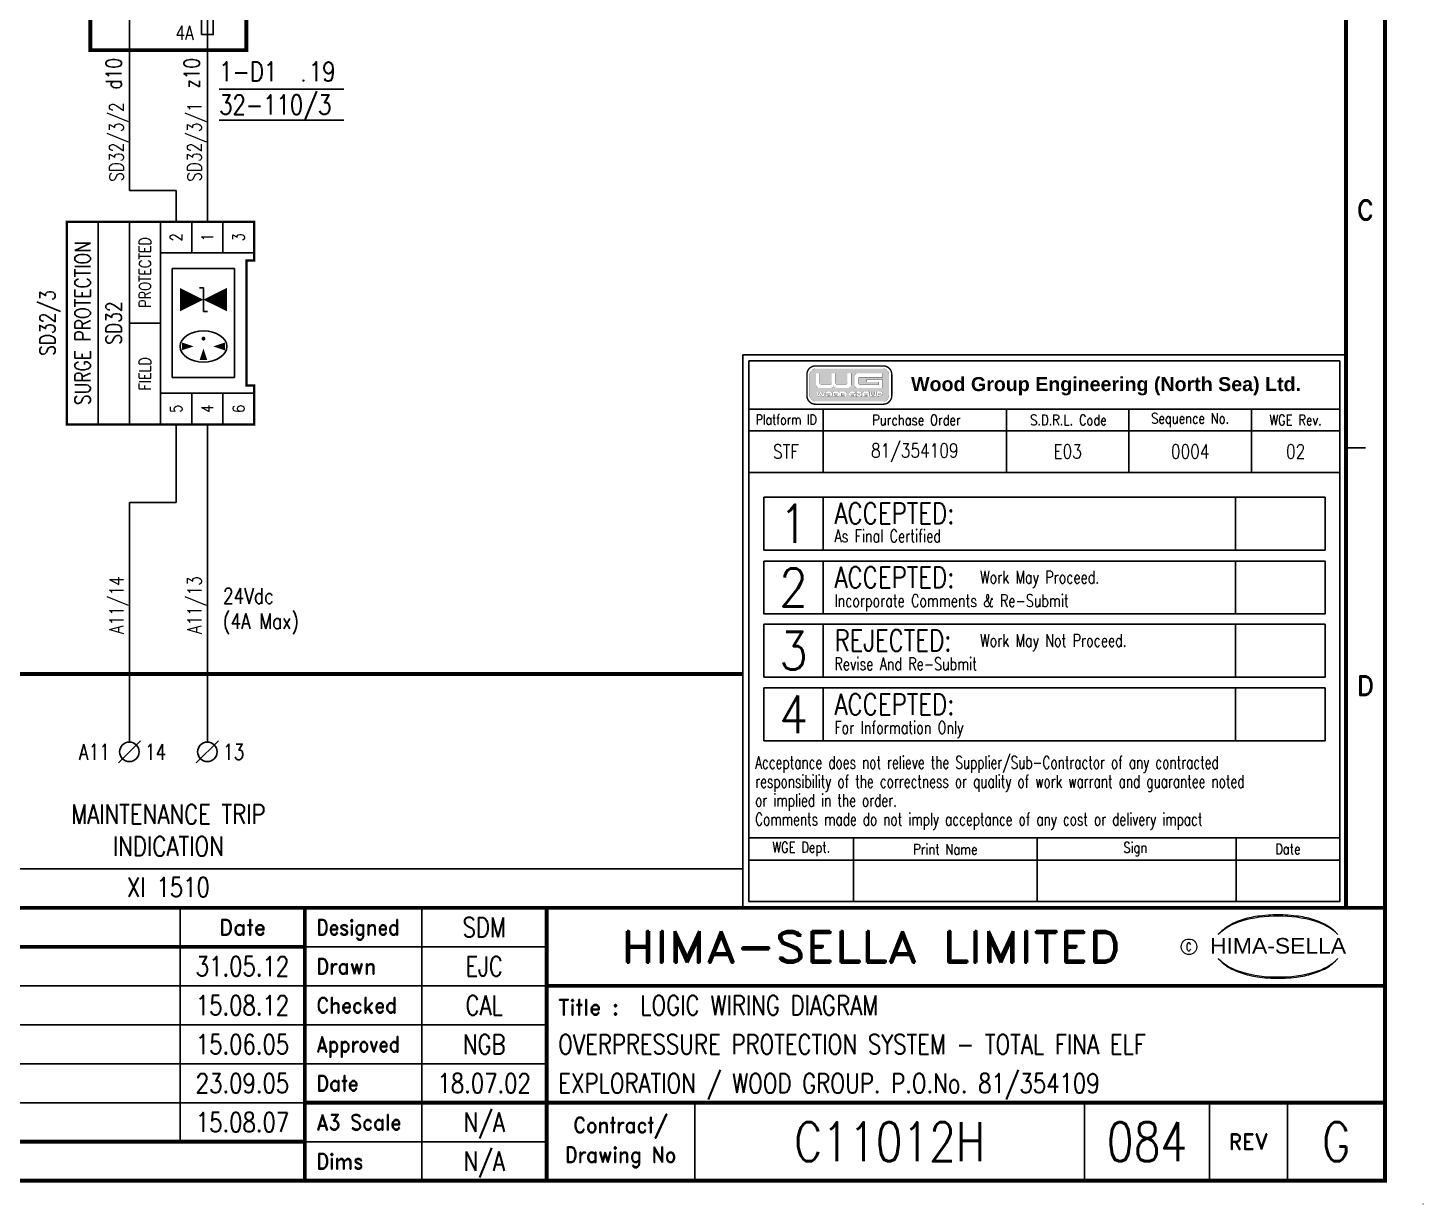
# Model space of a CAD drawing. Extents: x 0 to 414, y 0 to 285.
# Drawn here: x 235 to 413.9, y 0 to 150.9 of the extents above; entities that cross this region are included whole.
import ezdxf
from ezdxf.enums import TextEntityAlignment as Align

# ---------------------------------------------------------------- set-up
doc = ezdxf.new("R2010")
doc.units = 0
doc.header["$MEASUREMENT"] = 0
doc.linetypes.add('CONTINU', pattern=[0])
doc.layers.get('0').update_dxf_attribs({"linetype": 'CONTINUOUS'})
for name, color, linetype in [('ADD', 2, 'CONTINUOUS'), ('CATALOGUE', 2, 'CONTINUOUS'), ('COL', 2, 'CONTINU'), ('COM', 2, 'CONTINUOUS'), ('COUNTER', 2, 'CONTINUOUS'), ('DES', 2, 'CONTINUOUS'), ('ELAC003$', 7, 'CONTINUOUS'), ('GROUP', 2, 'CONTINUOUS'), ('LAB', 2, 'CONTINUOUS'), ('LINE', 1, 'CONTINUOUS'), ('LOCATION', 2, 'CONTINUOUS'), ('PCABGREY-0_22', 7, 'CONTINUOUS'), ('PREFIX', 2, 'CONTINUOUS'), ('RACK', 2, 'CONTINUOUS'), ('RECORD', 2, 'CONTINUOUS'), ('ROW', 2, 'CONTINU'), ('SLOT', 2, 'CONTINUOUS'), ('SNA', 2, 'CONTINUOUS'), ('TEXT', 2, 'CONTINUOUS'), ('TPOL', 3, 'CONTINUOUS'), ('UPS', 2, 'CONTINUOUS'), ('WIRENOS', 4, 'CONTINUOUS'), ('XR_FUNCTION', 2, 'CONTINUOUS'), ('XR_MAIN', 2, 'CONTINUOUS'), ('ZONE', 2, 'CONTINUOUS')]:
    doc.layers.add(name, color=color, linetype=linetype)
doc.styles.add('ARIAL', font='ARIAL.TTF', dxfattribs={"height": 2.5})
doc.styles.add('CATALOGU', font='romans.shx', dxfattribs={"width": 0.8})
doc.styles.add('CROSSREF', font='ROMANS.shx', dxfattribs={"width": 0.8, "height": 1})
doc.styles.add('FUNCTION', font='romans.shx', dxfattribs={"width": 0.8, "height": 2.5})
doc.styles.add('GROUP', font='romans.shx', dxfattribs={"width": 0.8, "height": 2.5})
doc.styles.add('LOCATION', font='ROMANS.shx', dxfattribs={"width": 0.8, "height": 2.5})
doc.styles.add('PINS', font='romans.shx', dxfattribs={"width": 0.8, "height": 2})
doc.styles.add('RACK', font='romans.shx', dxfattribs={"width": 0.8, "height": 2})
doc.styles.add('REFERENC', font='romans.shx', dxfattribs={"width": 0.8})
doc.styles.add('ROMAND', font='ROMAND')
doc.styles.add('ROMANS', font='romans.shx', dxfattribs={"width": 0.8})
doc.styles.add('SLOT', font='romans.shx', dxfattribs={"width": 0.8, "height": 2})
doc.styles.add('SYMBOL', font='romans.shx', dxfattribs={"width": 0.8})
doc.styles.add('TERMINAL', font='romans.shx', dxfattribs={"width": 0.8, "height": 2})
doc.styles.add('ZONE', font='ROMANS.shx', dxfattribs={"width": 0.8, "height": 2.5})

# ---------------------------------------------------------------- blocks, each defined once
blk = doc.blocks.new('HS-A3')
at = {"color": 1}
for p, q in [((404, 97), (406.5, 97)), ((254.5, 38), (254.5, 8)), ((285.5, 38), (285.5, 3)), ((270.5, 33), (301.5, 33)), ((301.5, 28), (104, 28)), ((104, 23), (301.5, 23)), ((301.5, 18), (104, 18)), ((104, 13), (270.5, 13)), ((320.5, 13), (320.5, 3)), ((370.5, 13), (370.5, 3)), ((386.5, 3), (386.5, 13)), ((396.5, 13), (396.5, 3)), ((301.5, 8), (270.5, 8)), ((413.9, 0), (413.9, 0.025))]:
    blk.add_line(p, q, dxfattribs=at)
at = {"color": 1, "const_width": 0.5}
blk.add_lwpolyline([(16, 3), (409, 3), (409, 285), (16, 285)], close=True, dxfattribs=at)
for points in [[(404, 38), (404, 280)], [(409, 38), (16, 38)], [(270.5, 38), (270.5, 3)], [(301.5, 3), (301.5, 38)], [(270.5, 33), (104, 33)], [(409, 28), (301.5, 28)], [(270.5, 13), (409, 13)], [(270.5, 8), (16, 8)]]:
    blk.add_lwpolyline(points, dxfattribs=at)
at = {"color": 3, "lineweight": 13}
blk.add_circle((383.8795, 33), 1, dxfattribs=at)
for centre, radius, start, end in [((392.604, 29.3277), 7.240060860401338, 106.0532, 133.5024), ((391.752, 31.2819), 5.210443276585328, 111.8206, 122.8668), ((393.7772, 27.1992), 9.760061234438751, 107.5931, 113.9452), ((395.0991, 20.9965), 15.93667133721851, 89.2698, 106.3911), ((394.0978, 26.015), 10.98591244724132, 96.0146, 107.3203), ((395.2933, 18.8099), 18.28175579120328, 92.8917, 97.3734), ((395.2419, 21.3644), 15.7280876505632, 89.78050000000002, 93.17380000000001), ((395.5053, 20.9965), 15.93667133721851, 73.6089, 90.73019999999998), ((395.3626, 21.3644), 15.7280876505632, 86.8262, 90.2195), ((395.3112, 18.8099), 18.28175579120328, 82.62659999999998, 87.1083), ((396.5067, 26.015), 10.98591244724132, 72.67969999999998, 83.9854), ((396.8272, 27.1992), 9.760061234438751, 66.0548, 72.40689999999998), ((398.0005, 29.3277), 7.240060860401338, 46.4976, 73.94679999999998), ((398.8524, 31.2819), 5.210443276585328, 57.1332, 68.1794), ((392.8763, 29.5135), 7.299930143559258, 130.419, 136.057), ((392.1149, 30.6001), 5.98042439466984, 122.244, 131.6154), ((398.4895, 30.6001), 5.98042439466984, 48.3846, 57.75600000000001), ((397.7282, 29.5135), 7.299930143559258, 43.943, 49.581), ((392.604, 36.7308), 7.240060860401338, 226.4976, 253.9468), ((392.8763, 36.545), 7.299930143559258, 223.943, 229.581), ((392.1149, 35.4585), 5.98042439466984, 228.3846, 237.756), ((398.0005, 36.7308), 7.240060860401338, 286.0532, 313.5024), ((398.4895, 35.4585), 5.98042439466984, 302.2440000000001, 311.6154), ((397.7282, 36.545), 7.299930143559258, 310.419, 316.0570000000001), ((391.752, 34.7766), 5.210443276585328, 237.1332, 248.1794), ((393.7772, 38.8593), 9.760061234438751, 246.0548, 252.4069000000001), ((395.0991, 45.062), 15.93667133721851, 253.6089, 270.7302), ((394.0978, 40.0435), 10.98591244724132, 252.6797, 263.9854), ((395.2933, 47.2486), 18.28175579120328, 262.6266, 267.1083), ((395.2419, 44.6941), 15.7280876505632, 266.8262, 270.2195), ((395.5053, 45.062), 15.93667133721851, 269.2698, 286.3911000000001), ((395.3626, 44.6941), 15.7280876505632, 269.7805, 273.1738), ((395.3112, 47.2486), 18.28175579120328, 272.8917, 277.3734), ((396.5067, 40.0435), 10.98591244724132, 276.0146, 287.3203), ((396.8272, 38.8593), 9.760061234438751, 287.5931, 293.9452), ((398.8524, 34.7766), 5.210443276585328, 291.8206, 302.8668)]:
    blk.add_arc(centre, radius, start, end, dxfattribs=at)
at = {"color": 2, "style": 'ROMAND'}
for s, p in [('C', (406.5, 127.5)), ('D', (406.5, 66.5))]:
    blk.add_text(s, height=2.5, dxfattribs=at).set_placement(p, align=Align.MIDDLE)
at = {"color": 4, "style": 'ROMAND'}
blk.add_text('Date', height=2, dxfattribs=at).set_placement((262.5, 34.5), align=Align.CENTER)
for s, width, p in [('Designed', 0.87, (272, 34.5)), ('Drawn', 0.9, (272, 29.5)), ('Checked', 0.9, (272, 24.5)), ('Approved', 0.85, (272, 19.5)), ('Date', 0.9, (272, 14.5)), ('A3 Scale', 0.9, (272, 9.5)), ('Dims', 0.9, (272, 4.5))]:
    blk.add_text(s, height=2, dxfattribs=dict(at, width=width)).set_placement(p)
at = {"color": 1, "style": 'ROMAND', "width": 1.15}
blk.add_text('HIMA-SELLA LIMITED', height=4, dxfattribs=at).set_placement((343.0965, 33), align=Align.MIDDLE)
at = {"color": 1, "style": 'ARIAL', "width": 1.05}
blk.add_text('HIMA-SELLA', height=2, dxfattribs=at).set_placement((395.3022, 32.1293), align=Align.CENTER)
at = {"color": 3, "lineweight": 13, "style": 'ROMANS', "width": 0.8}
blk.add_text('C', height=1, dxfattribs=at).set_placement((383.8436, 32.5), align=Align.CENTER)
at = {"color": 4, "style": 'ROMAND'}
blk.add_text('Title :', height=2, dxfattribs=at).set_placement((303, 24.25))
at = {"color": 4, "style": 'ROMAND', "width": 0.9}
for s, p in [('Contract/', (311, 10)), ('Drawing No', (311, 6))]:
    blk.add_text(s, height=2, dxfattribs=at).set_placement(p, align=Align.MIDDLE)
at = {"color": 4, "style": 'ROMAND'}
blk.add_text('REV', height=2, dxfattribs=at).set_placement((391.5, 8), align=Align.MIDDLE)
at = {"layer": 'COL', "style": 'ROMAND', "flags": 9}
for tag, p in [('COL1', (48.5, 282.5)), ('COL2', (113.5, 282.5)), ('COL3', (178.5, 282.5)), ('COL4', (243.5, 282.5)), ('COL5', (308.5, 282.5)), ('COL6', (373.5, 282.5))]:
    blk.add_attdef(tag, p, '', height=2.5, dxfattribs=at)
at = {"layer": 'ROW', "style": 'ROMAND', "flags": 9}
for tag, p in [('ROW1', (406.5, 249.5)), ('ROW2', (406.5, 188.5)), ('ROW3', (406.5, 127.5)), ('ROW4', (406.5, 66.5))]:
    blk.add_attdef(tag, p, '', height=2.5, dxfattribs=at)
at = {"layer": 'UPS', "color": 3, "style": 'ROMANS', "width": 0.8, "flags": 8}
blk.add_attdef('PROJS->NOMPRO', text='', height=1.7, rotation=90, dxfattribs=at).set_placement((13.5, 35), align=Align.MIDDLE_LEFT)
at = {"layer": 'UPS', "style": 'ROMANS', "width": 0.8, "flags": 8}
for tag, height, p in [('PLANOS->VERIF', 2.5, (293.5, 34.25)), ('PLANOS->CANVI1', 2.5, (109, 29.25)), ('PLANOS->NCAN1', 2.5, (149, 29.25)), ('PLANOS->DCAN1', 2.5, (262.5, 29.25)), ('PLANOS->ORIG', 2.5, (293.5, 29.25)), ('PLANOS->CANVI2', 2.5, (109, 24.25)), ('PLANOS->NCAN2', 2.5, (149, 24.25)), ('PLANOS->DCAN2', 2.5, (262.5, 24.25)), ('PLANOS->HECHF', 2.5, (293.5, 24.25)), ('PLANOS->CANVI3', 2.5, (109, 19.25)), ('PLANOS->NCAN3', 2.5, (149, 19.25)), ('PLANOS->DCAN3', 2.5, (262.5, 19.25)), ('PLANOS->HECHD', 2.5, (293.5, 19.25)), ('PLANOS->CANVI4', 2.5, (109, 14.25)), ('PLANOS->NCAN4', 2.5, (149, 14.25)), ('PLANOS->DCAN4', 2.5, (262.5, 14.25)), ('PLANOS->DATACREA', 2.5, (293.5, 14.25)), ('PLANOS->CANVI5', 2.5, (109, 9.25)), ('PLANOS->NCAN5', 2.5, (149, 9.25)), ('PLANOS->DCAN5', 2.5, (262.5, 9.25)), ('PLANOS->NR1', 2.5, (293.5, 9.25)), ('PROJS->DESCPRO3', 5, (345.5, 5.5)), ('PLANOS->PLANO', 5, (378.5, 5.5)), ('PLANOS->USER', 5, (402.75, 5.5)), ('PLANOS->NR2', 2.5, (293.5, 4.25))]:
    blk.add_attdef(tag, text='', height=height, dxfattribs=at).set_placement(p, align=Align.CENTER)
at = {"layer": 'UPS', "style": 'ROMANS', "width": 3.1263, "flags": 8}
blk.add_attdef('PLANOS->MCAN1', text='', height=2.5, rotation=0.0611733494275344, dxfattribs=at).set_placement((155, 31.6443), (254, 31.75), align=Align.FIT)
at = {"layer": 'UPS', "style": 'ROMANS', "flags": 8}
for tag, width, p, p2 in [('PLANOS->MCAN2', 3.0574, (155, 26.75), (254, 26.75)), ('PLANOS->MCAN3', 3.0574, (155, 21.75), (254, 21.75)), ('PLANOS->MCAN4', 3.0462, (155, 16.75), (254, 16.75)), ('PLANOS->MCAN5', 3.0574, (155, 11.75), (254, 11.75))]:
    blk.add_attdef(tag, text='', height=2.5, dxfattribs=dict(at, width=width)).set_placement(p, p2, align=Align.FIT)
at = {"layer": 'UPS', "style": 'ROMANS', "width": 0.8, "flags": 8}
blk.add_attdef('PLANOS->DENOM', (313.5, 24.25), '', height=2.5, dxfattribs=at)
at = {"layer": 'UPS', "color": 4, "style": 'ROMANS', "width": 0.8, "flags": 8}
for tag, p in [('PROJS->DESCPRO1', (303, 19.25)), ('PROJS->DESCPRO2', (303, 14.25))]:
    blk.add_attdef(tag, p, '', height=2.5, dxfattribs=at)
at = {"layer": 'UPS', "color": 3, "style": 'ROMANS', "width": 0.8, "flags": 8}
blk.add_attdef('PLANOS->PROTOTIPO', text='', height=1.7, dxfattribs=at).set_placement((39.5, 5.5), align=Align.MIDDLE_LEFT)
at = {"layer": 'UPS', "style": 'ROMANS', "width": 0.8, "flags": 8}
blk.add_attdef('PLANOS->OBS4', text='', height=2.5, dxfattribs=at).set_placement((107, 5.5), align=Align.MIDDLE_LEFT)
blk = doc.blocks.new('32-110-3')
for p, q in [((6.2929, 0), (-8, -14.2929)), ((7, 0), (7, -15)), ((8, 0), (8, -15)), ((7, -0.7071), (-7.2929, -15)), ((-6, -3.25), (-5, -3.25)), ((-5, -3.25), (-5, -2.25)), ((-5, -2.25), (-4, -2.25)), ((-4, -2.25), (-4, -3.25)), ((-4, -3.25), (-3, -3.25)), ((-3, -3.25), (-3, -2.25)), ((-3, -2.25), (-2, -2.25)), ((-2, -2.25), (-2, -3.25)), ((-2, -3.25), (-1, -3.25)), ((-4.5, -7.6568), (-6.0132, -5.0359)), ((-6.0132, -5.0359), (-2.9868, -5.0359)), ((-2.9868, -5.0359), (-4.5, -7.6568)), ((-0.9142, -9.8358), (1.9142, -12.6642)), ((-0.9142, -12.6642), (1.9142, -9.8358)), ((1, -14.25), (4, -14.25)), ((-8, -15), (12, -15)), ((12, -15), (-8, -15)), ((0, -18), (4.5, -16)), ((-3, -18), (0, -18)), ((-3, -18), (-3, -25)), ((4, -18), (7, -18)), ((7, -18), (7, -25)), ((8.5, -30), (24.5, -30)), ((24.5, -34), (8.5, -34))]:
    blk.add_line(p, q)
at = {"const_width": 0.5}
blk.add_lwpolyline([(-8, 0), (-8, -25), (12, -25), (12, 0)], close=True, dxfattribs=at)
blk.add_lwpolyline([(6.25, -23), (7.75, -23), (7.75, -20), (6.25, -20)], close=True)
blk.add_circle((0.5, -11.25), 2)
at = {"style": 'ROMANS', "width": 0.8}
for s, p in [('D', (10, -3.5)), ('C', (10, -7.5)), ('M', (10, -11.5))]:
    blk.add_text(s, height=2.5, dxfattribs=at).set_placement(p, align=Align.MIDDLE)
blk.add_text('K3', height=1.8, dxfattribs=at).set_placement((3.5, -12.15))
blk.add_text('F3=', height=1.8, dxfattribs=at).set_placement((5.25, -21), align=Align.RIGHT)
blk.add_attdef('AMPS', text='', height=1.8, dxfattribs=at).set_placement((5.25, -23.6883), align=Align.RIGHT)
at = {"layer": 'ADD', "style": 'PINS', "width": 0.8, "flags": 1}
blk.add_attdef('ADD1', (14, -12.5), '', height=1.5, dxfattribs=at)
at = {"layer": 'COM', "style": 'PINS', "width": 0.8, "flags": 1}
blk.add_attdef('COM1', (14, -16.5), '', height=1.5, dxfattribs=at)
at = {"layer": 'DES', "style": 'PINS', "width": 0.8, "flags": 1}
blk.add_attdef('DES1', (14, -14.5), '', height=1.5, dxfattribs=at)
at = {"layer": 'GROUP', "style": 'GROUP', "width": 0.8, "flags": 1}
blk.add_attdef('GROUP', (14, -22.5), '', height=1.5, dxfattribs=at)
at = {"layer": 'LAB', "style": 'PINS', "width": 0.8}
blk.add_attdef('LAB1', text='', height=2.5, dxfattribs=at).set_placement((8.5, -32), align=Align.MIDDLE_LEFT)
at = {"layer": 'RACK', "style": 'RACK', "width": 0.8}
blk.add_attdef('RACK', (8.5, -29), '', height=2.5, dxfattribs=at)
at = {"layer": 'SLOT', "style": 'SLOT', "width": 0.8}
blk.add_attdef('SLOT', (20, -29), '', height=2.5, dxfattribs=at)
at = {"layer": 'SNA', "style": 'SYMBOL', "width": 0.8, "flags": 1}
blk.add_attdef('SNA', (14, -20.5), '', height=1.5, dxfattribs=at)
at = {"layer": 'TEXT', "color": 3, "style": 'PINS', "width": 0.8}
blk.add_text('z24', height=2, rotation=90, dxfattribs=at).set_placement((-2, 1), align=Align.MIDDLE_LEFT)
at = {"layer": 'TEXT', "style": 'ROMANS', "width": 0.8}
blk.add_text('.', height=2, dxfattribs=at).set_placement((19, -29))
at = {"layer": 'TPOL', "style": 'PINS', "width": 0.8}
blk.add_attdef('CN1', (-1, 1), '', height=2, rotation=90, dxfattribs=at)
for tag, p in [('CN2', (-4, -26)), ('CN3', (6, -26))]:
    blk.add_attdef(tag, text='', height=2, rotation=90, dxfattribs=at).set_placement(p, align=Align.RIGHT)
at = {"layer": 'XR_FUNCTION', "style": 'FUNCTION', "width": 0.8, "flags": 1}
blk.add_attdef('XR_FUNCTION', (14, -18.5), '', height=1.5, dxfattribs=at)
at = {"layer": 'XR_MAIN', "style": 'CROSSREF', "width": 0.8, "flags": 1}
blk.add_attdef('XR_MAIN', (14, -24.5), '', height=1.5, dxfattribs=at)
blk = doc.blocks.new('TERM02')
blk.add_line((1.4142, 1.4142), (-1.4142, -1.4142))
blk.add_circle((0, 0), 1.25)
at = {"layer": 'CATALOGUE', "style": 'CATALOGU', "width": 0.8, "flags": 9}
blk.add_attdef('CATALOGUE', (2, -3.5), '', height=0.5, dxfattribs=at)
at = {"layer": 'COUNTER', "style": 'SYMBOL', "width": 0.8, "flags": 8}
blk.add_attdef('COUNTER', text='', height=2, dxfattribs=at).set_placement((2, 0), align=Align.MIDDLE_LEFT)
at = {"layer": 'LOCATION', "style": 'LOCATION', "width": 0.8, "flags": 1}
blk.add_attdef('LOCATION', (2, -4.25), '', height=0.5, dxfattribs=at)
at = {"layer": 'PREFIX', "style": 'TERMINAL', "width": 0.8}
blk.add_attdef('PREFIX', text='', height=2, dxfattribs=at).set_placement((-2.5, 0), align=Align.MIDDLE_RIGHT)
at = {"layer": 'RECORD', "style": 'REFERENC', "width": 0.8, "flags": 9}
blk.add_attdef('RECORD', (2, -2.75), '', height=0.5, dxfattribs=at)
at = {"layer": 'SNA', "style": 'SYMBOL', "width": 0.8, "flags": 9}
blk.add_attdef('SNA', (2, -2), '', height=0.5, dxfattribs=at)
at = {"layer": 'TPOL', "style": 'PINS', "width": 0.8, "flags": 9}
blk.add_attdef('CN1', (0, 1.5), '', height=0.5, dxfattribs=at)
blk.add_attdef('CN2', text='', height=0.5, dxfattribs=at).set_placement((0, -1.5), align=Align.TOP_LEFT)
at = {"layer": 'ZONE', "style": 'ZONE', "width": 0.8, "flags": 1}
blk.add_attdef('ZONE', (2, -5), '', height=0.5, dxfattribs=at)

msp = doc.modelspace()

# ---------------------------------------------------------------- hatches: boundary and pattern name
at = {"linetype": 'Continuous'}
h = msp.add_hatch(color=1, dxfattribs=at)
edge = h.paths.add_edge_path(flags=16)
edge.add_line((341.6261399999999, 106.0572599999999), (344.5758699999998, 106.0572599999999))
edge.add_line((344.5758699999998, 106.0572599999999), (344.5758699999998, 106.5575099999996))
edge.add_line((344.5758699999998, 106.5575099999995), (341.36988, 106.5575099999995))
edge.add_arc((341.3698884543419, 106.1923515456578), 0.365158454439969, 90.00132654225952, 179.9986734577404)
edge.add_line((341.00473, 106.1923599999996), (341.00473, 105.0248))
edge.add_arc((341.3698834541107, 105.024813454342), 0.365153454358445, 180.0021111042776, 269.9994580197556)
edge.add_line((341.36988, 104.6596599999999), (344.5758699999998, 104.6596599999999))
edge.add_line((344.5758699999998, 104.6596599999999), (344.5758699999998, 105.7651399999997))
edge.add_line((344.5758699999998, 105.7651399999997), (342.57121, 105.7651399999997))
edge.add_line((342.57121, 105.7651399999997), (342.57121, 105.4365099999996))
edge.add_line((342.57121, 105.43651), (344.10848, 105.43651))
edge.add_line((344.10848, 105.43651), (344.10848, 105.1224799999997))
edge.add_line((344.10848, 105.1224799999994), (341.6261399999999, 105.1224799999994))
edge.add_arc((341.626142958962, 105.2502829589616), 0.127802958996096, 180.0013265422535, 269.9986734577261, ccw=False)
edge.add_line((341.49834, 105.25028), (341.49834, 105.92946))
edge.add_arc((341.626142958962, 105.9294570410379), 0.127802958996119, 90.00132654227377, 179.9986734577465, ccw=False)
edge = h.paths.add_edge_path(flags=16)
edge.add_arc((342.6639446634498, 103.9697547162387), 0.229358143489629, 359.7165362622, 449.7138831776751)
edge.add_line((342.66509, 104.1991099999999), (342.2500799999999, 104.1991099999999))
edge.add_arc((342.2512203365501, 103.969749716007), 0.229363118745536, 90.28486158141148, 180.2822084968908)
edge.add_line((342.02186, 103.9686199999999), (342.02186, 103.7632299999998))
edge.add_arc((342.2512253367817, 103.7620952839927), 0.229368143597591, 179.7165486787224, 269.7138955942124)
edge.add_line((342.2500799999999, 103.5327299999996), (342.66509, 103.5327299999996))
edge.add_arc((342.663939663218, 103.762090283761), 0.229363168450698, 270.2873596461594, 360.284706561639)
edge.add_line((342.8933, 103.7632299999998), (342.8933, 103.9686199999999))
edge = h.paths.add_edge_path(flags=0)
edge.add_arc((344.2791299999999, 103.9515049999996), 0.081015000000002, -90, 90, ccw=False)
edge.add_line((344.2791299999999, 103.8704899999999), (344.0716300000001, 103.8704899999999))
edge.add_arc((344.0716300000001, 103.9515049999996), 0.081015000000002, 90, 270, ccw=False)
edge.add_line((344.0716300000001, 104.03252), (344.2791299999999, 104.03252))
edge = h.paths.add_edge_path(flags=16)
edge.add_line((344.02084, 103.5327299999996), (344.02084, 103.68975))
edge.add_line((344.02084, 103.68975), (344.2948499999998, 103.68975))
edge.add_arc((344.2948499999998, 103.9444299999999), 0.254680000000008, 270, 450)
edge.add_line((344.2948499999998, 104.1991099999999), (343.8276899999999, 104.1991099999999))
edge.add_line((343.8276899999999, 104.1991099999999), (343.8276899999999, 103.5327299999994))
edge.add_line((343.8276899999999, 103.5327299999996), (344.02084, 103.5327299999996))
edge = h.paths.add_edge_path(flags=16)
edge.add_line((343.4361899999997, 103.69933), (343.2815099999999, 103.69933))
edge.add_arc((343.2820826683906, 103.8140126419962), 0.1146840717988, 179.7165486787283, 269.71389559420106, ccw=False)
edge.add_line((343.1674, 103.81458), (343.1674, 104.1991099999999))
edge.add_line((343.1674, 104.1991099999999), (342.9495399999999, 104.1991099999999))
edge.add_line((342.9495399999999, 104.1991099999999), (342.9495399999999, 103.7632299999996))
edge.add_arc((343.1789003367815, 103.762090283761), 0.229363168450693, 179.7152934383665, 269.7126403538517)
edge.add_line((343.1777499999999, 103.5327299999996), (343.53994, 103.5327299999996))
edge.add_arc((343.5387946632181, 103.7620952839927), 0.229368143597644, 270.2861044057759, 360.2834513212661)
edge.add_line((343.7681599999999, 103.7632299999998), (343.7681599999999, 104.1991099999999))
edge.add_line((343.7681599999999, 104.1991099999999), (343.5503, 104.1991099999999))
edge.add_line((343.5503, 104.1991099999999), (343.5503, 103.8145799999999))
edge.add_arc((343.4356173316091, 103.8140126419962), 0.114684071798818, -89.71389559422369, 0.283451321260884, ccw=False)
edge = h.paths.add_edge_path(flags=0)
edge.add_arc((342.5607573316091, 103.9178373580035), 0.114684071798818, 359.716548678728, 449.7138955942008)
edge.add_line((342.56133, 104.03252), (342.35383, 104.03252))
edge.add_arc((342.3544026683908, 103.9178373580035), 0.114684071798822, 90.28610440577614, 180.2834513212601)
edge.add_line((342.2397199999999, 103.9172699999999), (342.2397199999999, 103.81458))
edge.add_arc((342.3544026683908, 103.8140126419962), 0.114684071798818, 179.7165486787396, 269.7138955942238)
edge.add_line((342.35383, 103.69933), (342.56133, 103.69933))
edge.add_arc((342.5607573316091, 103.8140126419962), 0.1146840717988, 270.2861044057988, 360.2834513212716)
edge.add_line((342.67544, 103.81458), (342.67544, 103.9172699999999))
edge = h.paths.add_edge_path(flags=0)
edge.add_arc((338.7044223316091, 103.917842358235), 0.114679096706921, 359.7140381435265, 449.7113850590014)
edge.add_line((338.7049999999999, 104.03252), (338.4974900000001, 104.03252))
edge.add_arc((338.4980626683906, 103.9178373580035), 0.114684071798822, 90.28610440577614, 180.2834513212601)
edge.add_line((338.38338, 103.9172699999999), (338.38338, 103.81458))
edge.add_arc((338.4980626683906, 103.8140126419962), 0.114684071798818, 179.7165486787396, 269.7138955942238)
edge.add_line((338.4974900000001, 103.69933), (338.7049999999999, 103.69933))
edge.add_arc((338.7044223316091, 103.8140076417647), 0.114679096706899, 270.2886149409979, 360.2859618564731)
edge.add_line((338.8190999999999, 103.81458), (338.8190999999999, 103.9172699999999))
edge = h.paths.add_edge_path(flags=16)
edge.add_arc((338.8076096634498, 103.969749716007), 0.229363118745524, 359.7177915031089, 449.7151384185998)
edge.add_line((338.8087499999999, 104.1991099999999), (338.3937399999999, 104.1991099999999))
edge.add_arc((338.39488033655, 103.969749716007), 0.229363118745536, 90.28486158141148, 180.2822084968908)
edge.add_line((338.16552, 103.9686199999999), (338.16552, 103.7632299999998))
edge.add_arc((338.3948853367815, 103.7620952839927), 0.229368143597591, 179.7165486787224, 269.7138955942124)
edge.add_line((338.3937399999999, 103.5327299999996), (338.8087499999999, 103.5327299999996))
edge.add_arc((338.8076046632182, 103.7620952839927), 0.229368143597644, 270.2861044057759, 360.2834513212661)
edge.add_line((339.0369699999999, 103.7632299999998), (339.0369699999999, 103.9686199999999))
edge = h.paths.add_edge_path(flags=0)
edge.add_arc((337.7643573316091, 103.9178373580035), 0.114684071798818, 359.716548678728, 449.7138955942008)
edge.add_line((337.7649299999999, 104.03252), (337.55743, 104.03252))
edge.add_arc((337.5580026683909, 103.9178373580035), 0.114684071798822, 90.28610440577614, 180.2834513212601)
edge.add_line((337.4433200000001, 103.9172699999999), (337.4433200000001, 103.81458))
edge.add_arc((337.5580026683909, 103.8140126419962), 0.114684071798818, 179.7165486787396, 269.7138955942238)
edge.add_line((337.55743, 103.69933), (337.7649299999999, 103.69933))
edge.add_arc((337.7643573316091, 103.8140126419962), 0.1146840717988, 270.2861044057988, 360.2834513212716)
edge.add_line((337.8790399999999, 103.81458), (337.8790399999999, 103.9172699999999))
h.paths.add_polyline_path([(337.2364099999999, 104.1986599999999), (337.02463, 103.53409), (336.8128399999999, 103.53409), (336.65218, 103.9540099999997), (336.49151, 103.53409), (336.2797299999999, 103.53409), (336.06794, 104.1986599999999), (336.26512, 104.1986599999999), (336.39657, 103.7714399999994), (336.56454, 104.1950099999995), (336.7398099999999, 104.1950099999995), (336.9077799999999, 103.7714399999994), (337.04653, 104.1986599999999)], flags=16)
edge = h.paths.add_edge_path(flags=16)
edge.add_arc((337.8675396634498, 103.969749716007), 0.229363118745524, 359.7177915031089, 449.7151384185998)
edge.add_line((337.86868, 104.1991099999999), (337.45367, 104.1991099999999))
edge.add_arc((337.4548153365499, 103.9697547162387), 0.229358143489615, 90.28611682232473, 180.2834637377995)
edge.add_line((337.22546, 103.9686199999999), (337.22546, 103.7632299999998))
edge.add_arc((337.4548203367818, 103.762090283761), 0.229363168450693, 179.715293438361, 269.7126403538405)
edge.add_line((337.45367, 103.5327299999996), (337.86868, 103.5327299999996))
edge.add_arc((337.867534663218, 103.7620952839927), 0.229368143597644, 270.2861044057759, 360.2834513212661)
edge.add_line((338.0969, 103.7632299999998), (338.0969, 103.9686199999999))
edge = h.paths.add_edge_path(flags=0)
edge.add_arc((339.6115573316091, 103.8140126419962), 0.114684071798822, 270.2861044057759, 360.2834513212602)
edge.add_line((339.72624, 103.81458), (339.72624, 103.9172699999999))
edge.add_arc((339.6115573316091, 103.9178373580035), 0.114684071798818, 359.7165486787391, 449.7138955942237)
edge.add_line((339.6121299999999, 104.03252), (339.26956, 104.03252))
edge.add_line((339.26956, 104.03252), (339.26956, 103.69933))
edge.add_line((339.26956, 103.69933), (339.6121299999999, 103.69933))
edge = h.paths.add_edge_path(flags=16)
edge.add_arc((339.7147396634496, 103.969749716007), 0.229363118745524, 359.7177915031089, 449.7151384185885)
edge.add_line((339.7158800000001, 104.1991099999999), (339.0816399999999, 104.1991099999999))
edge.add_line((339.0816399999999, 104.1991099999999), (339.0816399999999, 103.5327299999994))
edge.add_line((339.0816399999999, 103.5327299999996), (339.7158800000001, 103.5327299999996))
edge.add_arc((339.7147346632182, 103.7620952839927), 0.229368143597599, 270.2861044057876, 360.2834513212775)
edge.add_line((339.9440999999999, 103.7632299999998), (339.9440999999999, 103.9686199999999))
edge = h.paths.add_edge_path(flags=16)
edge.add_arc((340.8800689960826, 103.9891589960829), 0.043361003928592, 0.001326542279929, 89.99867345775013)
edge.add_line((340.88007, 104.03252), (340.6158399999999, 104.03252))
edge.add_arc((340.6164126683909, 103.9178373580035), 0.1146840717988, 90.28610440579894, 180.2834513212717)
edge.add_line((340.50173, 103.9172699999999), (340.50173, 103.81458))
edge.add_arc((340.6164126683909, 103.8140126419962), 0.114684071798818, 179.716548678728, 269.7138955942011)
edge.add_line((340.6158399999999, 103.69933), (340.88007, 103.69933))
edge.add_arc((340.88007, 103.7426849999997), 0.043354999999997, 270, 450)
edge.add_line((340.88007, 103.7860399999999), (340.7047999999999, 103.7860399999999))
edge.add_line((340.7047999999999, 103.7860399999999), (340.7047999999999, 103.9028899999999))
edge.add_line((340.7047999999999, 103.9028899999999), (341.12837, 103.9028899999999))
edge.add_line((341.12837, 103.9028899999999), (341.12837, 103.7632299999998))
edge.add_arc((340.8990046632183, 103.7620952839927), 0.229368143597591, -89.71389559422369, 0.2834513212663978, ccw=False)
edge.add_line((340.90015, 103.5327299999996), (340.51209, 103.5327299999996))
edge.add_arc((340.5132353367815, 103.7620952839927), 0.229368143597645, 179.7165486787342, 269.71389559421254, ccw=False)
edge.add_line((340.2838699999999, 103.7632299999998), (340.2838699999999, 103.9686199999999))
edge.add_arc((340.51323033655, 103.969749716007), 0.2293631187455689, 90.28486158141158, 180.2822084968909, ccw=False)
edge.add_line((340.51209, 104.1991099999999), (340.90015, 104.1991099999999))
edge.add_arc((340.8990096634498, 103.969749716007), 0.229363118745536, -0.28220849689091665, 89.71513841859979, ccw=False)
edge.add_line((341.12837, 103.9686199999999), (341.12837, 103.9540099999999))
edge.add_line((341.12837, 103.9540099999997), (340.92343, 103.9540099999997))
edge.add_line((340.92343, 103.9540099999997), (340.92343, 103.98916))
edge = h.paths.add_edge_path(flags=0)
edge.add_line((341.4481599999999, 104.03252), (341.65567, 104.03252))
edge.add_arc((341.65567, 103.9515049999996), 0.081015000000002, -90, 90, ccw=False)
edge.add_line((341.65567, 103.8704899999999), (341.4481599999999, 103.8704899999999))
edge.add_arc((341.4481599999999, 103.9515049999996), 0.081015000000002, 90, 270, ccw=False)
edge = h.paths.add_edge_path(flags=16)
edge.add_line((341.7682899999999, 103.5327299999996), (341.9260699999999, 103.5327299999996))
edge.add_line((341.9260699999999, 103.5327299999996), (341.9260699999999, 103.68975))
edge.add_arc((341.845054702688, 103.6897494332255), 0.081015297313825, 0.000400835020838, 81.62120499931345)
edge.add_arc((341.6713563991228, 103.9444492277355), 0.254713601602722, 316.7426492714064, 359.9956748752612)
edge.add_arc((341.6713791033771, 103.9444191031454), 0.254690896855942, 0.002451378422247, 89.99979829390925)
edge.add_line((341.67138, 104.1991099999999), (341.2042299999999, 104.1991099999999))
edge.add_line((341.2042299999999, 104.1991099999999), (341.2042299999999, 103.5327299999994))
edge.add_line((341.2042299999999, 103.5327299999996), (341.3973799999999, 103.5327299999996))
edge.add_line((341.3973799999999, 103.5327299999996), (341.3973799999999, 103.68975))
edge.add_line((341.3973799999999, 103.68975), (341.68728, 103.68975))
edge.add_arc((341.6872731241383, 103.60873312437), 0.081016875921669, -0.0022095794171832495, 89.99513733605761, ccw=False)
edge.add_line((341.7682899999999, 103.6087299999997), (341.7682899999999, 103.5327299999996))
edge = h.paths.add_edge_path()
edge.add_line((345.4033800000001, 106.4077999999998), (345.4033800000001, 103.6837999999999))
edge.add_arc((344.6730730915471, 103.6838169084524), 0.730306908648449, 270.00132654226104, 359.9986734577408, ccw=False)
edge.add_line((344.6730899999997, 102.9535099999997), (335.9803099999999, 102.9535099999997))
edge.add_arc((335.9803219084528, 103.683821908684), 0.7303119087812779, 180.0017188205811, 269.99906573606233, ccw=False)
edge.add_line((335.2500099999999, 103.6837999999999), (335.2500099999999, 106.4077999999998))
edge.add_arc((335.9803219084528, 106.4077780913158), 0.730311908781297, 90.00093426393778, 179.998281179419, ccw=False)
edge.add_line((335.9803099999999, 107.13809), (344.6730899999997, 107.13809))
edge.add_arc((344.6730730915471, 106.4077830915472), 0.730306908648426, 0.0013265422592780851, 89.99867345773902, ccw=False)
edge = h.paths.add_edge_path(flags=16)
edge.add_line((336.05333, 106.5575099999995), (336.5424499999999, 106.5575099999995))
edge.add_line((336.5424499999999, 106.5575099999995), (336.5424499999999, 105.2794899999998))
edge.add_arc((336.6702529589618, 105.2794929589615), 0.127802958996119, 180.0013265422535, 269.9986734577261)
edge.add_line((336.67025, 105.1516899999995), (337.92936, 105.1516899999995))
edge.add_arc((337.929362041038, 105.2794979591934), 0.127807959209685, 269.9990850110503, 359.9964319265211)
edge.add_line((338.0571699999999, 105.2794899999998), (338.0571699999999, 106.5575099999995))
edge.add_line((338.0571699999999, 106.5575099999995), (338.5462799999999, 106.5575099999995))
edge.add_line((338.5462799999999, 106.5575099999995), (338.5462799999999, 105.2794899999998))
edge.add_arc((338.6740829589618, 105.2794929589615), 0.127802958996119, 180.0013265422637, 269.9986734577465)
edge.add_line((338.67408, 105.1516899999995), (339.9331999999997, 105.1516899999995))
edge.add_arc((339.933197041038, 105.2794929589615), 0.127802958996119, 270.0013265422535, 359.9986734577362)
edge.add_line((340.0609999999999, 105.2794899999998), (340.0609999999999, 106.5575099999995))
edge.add_line((340.0609999999999, 106.5575099999995), (340.55011, 106.5575099999995))
edge.add_line((340.55011, 106.5575099999995), (340.55011, 105.0247999999996))
edge.add_arc((340.1849615458892, 105.0248084541104), 0.3651484542084339, 270.0013265422625, 359.9986734577447, ccw=False)
edge.add_line((340.18497, 104.6596599999999), (338.6668699999999, 104.6596599999999))
edge.add_arc((338.6668734541105, 105.024813454342), 0.365153454358449, 180.0021111042778, 269.9994580197557, ccw=False)
edge.add_arc((337.9365715458892, 105.0248084541104), 0.3651484542084339, 270.0013265422625, 359.9986734577447, ccw=False)
edge.add_line((337.9365799999999, 104.6596599999999), (336.4184799999999, 104.6596599999999))
edge.add_arc((336.4184834541105, 105.024813454342), 0.365153454358449, 180.0021111042778, 269.9994580197557, ccw=False)
edge.add_line((336.05333, 105.0248), (336.05333, 106.5575099999996))

# ---------------------------------------------------------------- linework, layer by layer
for p, q in [((244, 126), (244, 100)), ((248, 126), (248, 100)), ((252, 126), (252, 100)), ((256, 126), (256, 122)), ((260, 126), (260, 122)), ((264, 122), (252, 122)), ((253.5, 120), (261.5, 120)), ((253.5, 106), (253.5, 120)), ((261.5, 120), (261.5, 106)), ((257.5, 117.5), (257, 117.5)), ((257.5, 114.5), (257.5, 117.5)), ((248, 113), (252, 113)), ((257.5, 114.5), (258, 114.5)), ((261.5, 106), (253.5, 106)), ((252, 104), (264, 104)), ((256, 104), (256, 100)), ((260, 104), (260, 100))]:
    msp.add_line(p, q)
at = {"color": 1}
msp.add_line((16, 43), (326.6546, 43), dxfattribs=at)
at = {"const_width": 0.3}
msp.add_lwpolyline([(263, 121), (264, 121), (264, 126), (240, 126), (240, 100), (264, 100), (264, 105), (263, 105)], close=True, dxfattribs=at)
for points in [[(254.5, 116, 3, 0, 0), (257.5, 116, 0, 0, 0)], [(260.5, 116, 3, 0, 0), (257.5, 116, 0, 0, 0)], [(254.75, 110, 1, 0, 0), (256.25, 110, 0, 0, 0)], [(257.5, 108.25, 1, 0, 0), (257.5, 109.75, 0, 0, 0)], [(260.25, 110, 1, 0, 0), (258.75, 110, 0, 0, 0)]]:
    msp.add_lwpolyline(points, format="xyseb")
at = {"const_width": 0.25}
msp.add_lwpolyline([(257.5, 110.875, 1), (257.5, 111.125, 1)], format="xyb", close=True, dxfattribs=at)
at = {"color": 1, "const_width": 0.5}
msp.add_lwpolyline([(16, 68), (326.6546, 68)], dxfattribs=at)
msp.add_ellipse((257.5, 110), major_axis=(3, 0), ratio=0.6667)
at = {"layer": 'ELAC003$', "color": 3, "linetype": 'Continuous'}
for p, q in [((327.4519, 101.9558), (403.2026, 101.9558)), ((336.9539, 101.9558), (336.9539, 93.8498)), ((360.4766, 101.9558), (360.4766, 93.8498)), ((376.1584, 101.9558), (376.1584, 93.8498)), ((391.9064, 101.9558), (391.9064, 93.8498)), ((327.4519, 99.16520000000001), (403.2026, 99.16520000000001)), ((327.4519, 93.8498), (403.2026, 93.8498)), ((336.9539, 83.8704), (336.9539, 90.6474)), ((389.8464, 90.6474), (389.8464, 83.8704)), ((336.9539, 75.69799999999998), (336.9539, 82.4752)), ((389.8464, 82.4752), (389.8464, 75.69799999999998)), ((336.9539, 67.5923), (336.9539, 74.36929999999998)), ((389.8464, 74.36929999999998), (389.8464, 67.5923)), ((336.9539, 59.4199), (336.9539, 66.1969)), ((389.8464, 66.1969), (389.8464, 59.4199)), ((327.4519, 46.9696), (403.2026, 46.9696)), ((340.8744, 46.9696), (340.8744, 38.7972)), ((364.397, 46.9696), (364.397, 38.7972)), ((389.913, 46.9696), (389.913, 38.7972)), ((327.4519, 44.1126), (403.2026, 44.1126))]:
    msp.add_line(p, q, dxfattribs=at)
for points in [[(326.6546, 108.9322), (404, 108.9322), (404, 38), (326.6546, 38)], [(327.4519, 108.1348), (403.2026, 108.1348), (403.2026, 38.7972), (327.4519, 38.7972)], [(329.3789, 90.6474), (401.3419, 90.6474), (401.3419, 83.8704), (329.3789, 83.8704)], [(329.3789, 82.4752), (401.3419, 82.4752), (401.3419, 75.69799999999998), (329.3789, 75.69799999999998)], [(329.3789, 74.36929999999998), (401.3419, 74.36929999999998), (401.3419, 67.5923), (329.3789, 67.5923)], [(329.3789, 66.1969), (401.3419, 66.1969), (401.3419, 59.4199), (329.3789, 59.4199)]]:
    msp.add_lwpolyline(points, close=True, dxfattribs=at)
at = {"layer": 'LINE', "linetype": 'Continuous', "flags": 128}
for points, const_width in [([(345.7685, 106.4078), (345.7685, 103.6838, -0.4142), (344.6731, 102.5884), (335.9803, 102.5884, -0.4142), (334.8849, 103.6838), (334.8849, 106.4078, -0.4142), (335.9803, 107.5032), (344.6731, 107.5032, -0.4142)], 0.1826), ([(345.4034, 106.4078), (345.4034, 103.6838, -0.4142), (344.6731, 102.9535), (335.9803, 102.9535, -0.4142), (335.25, 103.6838), (335.25, 106.4078, -0.4142), (335.9803, 107.1381), (344.6731, 107.1381, -0.4142)], 0.0183), ([(341.6261, 106.0573), (344.5759, 106.0573), (344.5759, 106.5575), (341.3699, 106.5575, 0.4142), (341.0047, 106.1924), (341.0047, 105.0248, 0.4142), (341.3699, 104.6597), (344.5759, 104.6597), (344.5759, 105.7651), (342.5712, 105.7651), (342.5712, 105.4365), (344.1085, 105.4365), (344.1085, 105.1225), (341.6261, 105.1225, -0.4142), (341.4983, 105.2503), (341.4983, 105.9295, -0.4142)], 0.0183), ([(338.0969, 103.9686, 0.4142), (337.8687, 104.1991), (337.4537000000001, 104.1991, 0.4142), (337.2255, 103.9686), (337.2255, 103.7632, 0.4142), (337.4537000000001, 103.5327), (337.8687, 103.5327, 0.4142), (338.0969, 103.7632)], 0.0183), ([(337.879, 103.9173, 0.4142), (337.7649, 104.0325), (337.5574, 104.0325, 0.4142), (337.4433, 103.9173), (337.4433, 103.8146, 0.4142), (337.5574, 103.6993), (337.7649, 103.6993, 0.4142), (337.879, 103.8146)], 0.0183), ([(339.037, 103.9686, 0.4142), (338.8088, 104.1991), (338.3937, 104.1991, 0.4142), (338.1655, 103.9686), (338.1655, 103.7632, 0.4142), (338.3937, 103.5327), (338.8088, 103.5327, 0.4142), (339.037, 103.7632)], 0.0183), ([(338.8191, 103.9173, 0.4142), (338.705, 104.0325), (338.4975, 104.0325, 0.4142), (338.3834, 103.9173), (338.3834, 103.8146, 0.4142), (338.4975, 103.6993), (338.705, 103.6993, 0.4142), (338.8191, 103.8146)], 0.0183), ([(339.9441, 103.9686, 0.4142), (339.7159, 104.1991), (339.0816, 104.1991), (339.0816, 103.5327), (339.7159, 103.5327, 0.4142), (339.9441, 103.7632)], 0.0183), ([(339.6121, 103.6993, 0.4142), (339.7262, 103.8146), (339.7262, 103.9173, 0.4142), (339.6121, 104.0325), (339.2696000000001, 104.0325), (339.2696000000001, 103.6993)], 0.0183), ([(340.9234, 103.9892, 0.4142), (340.8801000000001, 104.0325), (340.6158, 104.0325, 0.4142), (340.5017000000001, 103.9173), (340.5017000000001, 103.8146, 0.4142), (340.6158, 103.6993), (340.8801000000001, 103.6993, 1), (340.8801000000001, 103.786), (340.7048, 103.786), (340.7048, 103.9029), (341.1284, 103.9029), (341.1284, 103.7632, -0.4142), (340.9002, 103.5327), (340.5121, 103.5327, -0.4142), (340.2839, 103.7632), (340.2839, 103.9686, -0.4142), (340.5121, 104.1991), (340.9002, 104.1991, -0.4142), (341.1284, 103.9686), (341.1284, 103.954), (340.9234, 103.954)], 0.0183), ([(341.7683, 103.5327), (341.9261, 103.5327), (341.9261, 103.6898, 0.372), (341.8569, 103.7699, 0.191), (341.9261, 103.9444, 0.4142), (341.6714, 104.1991), (341.2042, 104.1991), (341.2042, 103.5327), (341.3974, 103.5327), (341.3974, 103.6898), (341.6873, 103.6898, -0.4142), (341.7683, 103.6087)], 0.0183), ([(341.4482, 104.0325), (341.6557, 104.0325, -1), (341.6557, 103.8705), (341.4482, 103.8705, -1)], 0.0183), ([(342.8933, 103.9686, 0.4142), (342.6651, 104.1991), (342.2501, 104.1991, 0.4142), (342.0219, 103.9686), (342.0219, 103.7632, 0.4142), (342.2501, 103.5327), (342.6651, 103.5327, 0.4142), (342.8933, 103.7632)], 0.0183), ([(342.6754, 103.9173, 0.4142), (342.5613, 104.0325), (342.3538, 104.0325, 0.4142), (342.2397000000001, 103.9173), (342.2397000000001, 103.8146, 0.4142), (342.3538, 103.6993), (342.5613, 103.6993, 0.4142), (342.6754, 103.8146)], 0.0183), ([(343.4362, 103.6993), (343.2815, 103.6993, -0.4142), (343.1674, 103.8146), (343.1674, 104.1991), (342.9495, 104.1991), (342.9495, 103.7632, 0.4142), (343.1778, 103.5327), (343.5399, 103.5327, 0.4142), (343.7682, 103.7632), (343.7682, 104.1991), (343.5503, 104.1991), (343.5503, 103.8146, -0.4142)], 0.0183), ([(344.0208, 103.5327), (344.0208, 103.6898), (344.2949, 103.6898, 1), (344.2949, 104.1991), (343.8277, 104.1991), (343.8277, 103.5327)], 0.0183), ([(344.2791000000001, 104.0325, -1), (344.2791000000001, 103.8705), (344.0716, 103.8705, -1), (344.0716, 104.0325)], 0.0183)]:
    msp.add_lwpolyline(points, format="xyb", close=True, dxfattribs=dict(at, const_width=const_width))
at = {"layer": 'LINE', "linetype": 'Continuous', "const_width": 0.0183, "flags": 128}
msp.add_lwpolyline([(336.0533, 105.0239), (336.0533, 106.5575), (336.5425, 106.5575), (336.5425, 105.2795, 0.4142), (336.6703, 105.1517), (337.9294, 105.1517, 0.4142), (338.0572, 105.2795), (338.0572, 106.5575), (338.5463, 106.5575), (338.5463, 105.2795, 0.4142), (338.6741, 105.1517), (339.9332, 105.1517, 0.4142), (340.061, 105.2795), (340.061, 106.5575), (340.5501, 106.5575), (340.5501, 105.0248, -0.4142), (340.185, 104.6597), (338.6669, 104.6597, -0.4142), (338.3017, 105.0248, -0.4142), (337.9366, 104.6597), (336.4185, 104.6597, -0.4142), (336.0533, 105.0248), (336.0533, 106.5575)], format="xyb", dxfattribs=at)
msp.add_lwpolyline([(337.2364, 104.1987), (337.0246, 103.5341), (336.8128, 103.5341), (336.6522, 103.954), (336.4915, 103.5341), (336.2797, 103.5341), (336.0679, 104.1987), (336.2651, 104.1987), (336.3966, 103.7714), (336.5645, 104.195), (336.7398, 104.195), (336.9078, 103.7714), (337.0465, 104.1987)], close=True, dxfattribs=at)
at = {"layer": 'PCABGREY-0_22'}
for p, q in [((248, 148), (248, 130)), ((258, 148), (258, 126)), ((248, 130), (254, 130)), ((254, 126), (254, 130)), ((254, 100), (254, 90)), ((258, 59.25), (258, 100)), ((248, 90), (254, 90)), ((248, 59.25), (248, 90))]:
    msp.add_line(p, q, dxfattribs=at)

# ---------------------------------------------------------------- block references
ref = msp.add_blockref('HS-A3', (0, 0))
ref.add_attrib('PROJS->DESCPRO3', 'C11012H', dxfattribs={"layer": 'UPS', "height": 5, "style": 'ROMANS', "width": 0.8, "flags": 8}).set_placement((345.5, 5.5), align=Align.CENTER)
ref.add_attrib('PLANOS->DATACREA', '18.07.02', dxfattribs={"layer": 'UPS', "height": 2.5, "style": 'ROMANS', "width": 0.8, "flags": 8}).set_placement((293.5, 14.25), align=Align.CENTER)
ref.add_attrib('PLANOS->DCAN5', '15.08.07', dxfattribs={"layer": 'UPS', "height": 2.5, "style": 'ROMANS', "width": 0.8, "flags": 8}).set_placement((262.5, 9.25), align=Align.CENTER)
ref.add_attrib('PLANOS->DCAN2', '15.08.12', dxfattribs={"layer": 'UPS', "height": 2.5, "style": 'ROMANS', "width": 0.8, "flags": 8}).set_placement((262.5, 24.25), align=Align.CENTER)
ref.add_attrib('PLANOS->DCAN3', '15.06.05', dxfattribs={"layer": 'UPS', "height": 2.5, "style": 'ROMANS', "width": 0.8, "flags": 8}).set_placement((262.5, 19.25), align=Align.CENTER)
ref.add_attrib('PLANOS->DCAN4', '23.09.05', dxfattribs={"layer": 'UPS', "height": 2.5, "style": 'ROMANS', "width": 0.8, "flags": 8}).set_placement((262.5, 14.25), align=Align.CENTER)
ref.add_attrib('PLANOS->DCAN1', '31.05.12', dxfattribs={"layer": 'UPS', "height": 2.5, "style": 'ROMANS', "width": 0.8, "flags": 8}).set_placement((262.5, 29.25), align=Align.CENTER)
ref.add_attrib('PLANOS->NR1', 'N/A', dxfattribs={"layer": 'UPS', "height": 2.5, "style": 'ROMANS', "width": 0.8, "flags": 8}).set_placement((293.5, 9.25), align=Align.CENTER)
ref.add_attrib('PLANOS->NR2', 'N/A', dxfattribs={"layer": 'UPS', "height": 2.5, "style": 'ROMANS', "width": 0.8, "flags": 8}).set_placement((293.5, 4.25), align=Align.CENTER)
ref.add_attrib('PROJS->DESCPRO1', 'OVERPRESSURE PROTECTION SYSTEM - TOTAL FINA ELF', (303, 19.25), dxfattribs={"layer": 'UPS', "color": 4, "height": 2.5, "style": 'ROMANS', "width": 0.8, "flags": 8})
ref.add_attrib('PROJS->DESCPRO2', 'EXPLORATION / WOOD GROUP. P.O.No. 81/354109', (303, 14.25), dxfattribs={"layer": 'UPS', "color": 4, "height": 2.5, "style": 'ROMANS', "width": 0.8, "flags": 8})
ref.add_attrib('PLANOS->ORIG', 'EJC', dxfattribs={"layer": 'UPS', "height": 2.5, "style": 'ROMANS', "width": 0.8, "flags": 8}).set_placement((293.5, 29.25), align=Align.CENTER)
ref.add_attrib('PLANOS->HECHD', 'NGB', dxfattribs={"layer": 'UPS', "height": 2.5, "style": 'ROMANS', "width": 0.8, "flags": 8}).set_placement((293.5, 19.25), align=Align.CENTER)
ref.add_attrib('PLANOS->HECHF', 'CAL', dxfattribs={"layer": 'UPS', "height": 2.5, "style": 'ROMANS', "width": 0.8, "flags": 8}).set_placement((293.5, 24.25), align=Align.CENTER)
ref.add_attrib('PLANOS->VERIF', 'SDM', dxfattribs={"layer": 'UPS', "height": 2.5, "style": 'ROMANS', "width": 0.8, "flags": 8}).set_placement((293.5, 34.25), align=Align.CENTER)
ref.add_attrib('PLANOS->DENOM', 'LOGIC WIRING DIAGRAM', (313.5, 24.25), dxfattribs={"layer": 'UPS', "height": 2.5, "style": 'ROMANS', "width": 0.8, "flags": 8})
ref.add_attrib('PLANOS->USER', 'G', dxfattribs={"layer": 'UPS', "height": 5, "style": 'ROMANS', "width": 0.8, "flags": 8}).set_placement((402.75, 5.5), align=Align.CENTER)
ref.add_attrib('PLANOS->PLANO', '084', dxfattribs={"layer": 'UPS', "height": 5, "style": 'ROMANS', "width": 0.8, "flags": 8}).set_placement((378.5, 5.5), align=Align.CENTER)
for name, p, values in [('32-110-3', (251, 173), {'CN1': 'z24', 'CN2': 'd10', 'CN3': 'z10', 'LAB1': '32-110/3', 'RACK': '1-D1', 'SLOT': '19', 'AMPS': '4A'}), ('TERM02', (248, 58), {'COUNTER': '14', 'PREFIX': 'A11'}), ('TERM02', (258, 58), {'COUNTER': '13'})]:
    msp.add_blockref(name, p).add_auto_attribs(values)

# ---------------------------------------------------------------- texts
at = {"style": 'ROMANS', "width": 0.8}
for s, height, p in [('PROTECTED', 1.5, (250, 119.5)), ('2', 1.5, (254, 124)), ('1', 1.5, (258, 124)), ('3', 1.5, (262, 124)), ('SURGE PROTECTION', 2, (242, 113)), ('SD32', 2, (246, 113)), ('FIELD', 1.5, (250, 106.5)), ('5', 1.5, (254, 102)), ('4', 1.5, (258, 102)), ('6', 1.5, (262, 102))]:
    msp.add_text(s, height=height, rotation=90, dxfattribs=at).set_placement(p, align=Align.MIDDLE)
at = {"color": 1, "linetype": 'Continuous', "insert": (348.2396, 106.073), "char_height": 1.8, "width": 56.3327, "attachment_point": 1}
msp.add_mtext('{\\fSwis721 BT|b1|i0|c0|p34;Wood Group Engineering (North Sea) Ltd.}', dxfattribs=at)
at = {"layer": 'ELAC003$', "color": 1, "linetype": 'Continuous', "style": 'ROMANS', "width": 0.8}
for s, height, p in [('Platform ID', 1.2758, (332.2267, 100.616)), ('Purchase Order', 1.35, (348.9272000000001, 100.5606)), ('S.D.R.L. Code', 1.35, (368.4235, 100.5606)), ('Sequence No.', 1.35, (384.0323, 100.5606)), ('WGE Rev.', 1.35, (397.5546, 100.5606)), ('WGE Dept.', 1.35, (334.1631, 45.5411)), ('Print Name', 1.35, (352.6356, 45.5411)), ('Sign', 1.35, (377, 45.5411)), ('Date', 1.35, (396.5577, 45.5411))]:
    msp.add_text(s, height=height, dxfattribs=at).set_placement(p, align=Align.MIDDLE)
at = {"layer": 'ELAC003$', "color": 3, "linetype": 'Continuous', "style": 'ROMANS', "width": 0.8889}
for s, p in [('1', (333.1663, 87.2591)), ('2', (333.1663, 79.08669999999998)), ('3', (333.1663, 70.9808)), ('4', (333.1663, 62.8084))]:
    msp.add_text(s, height=4.86, dxfattribs=at).set_placement(p, align=Align.MIDDLE)
at = {"layer": 'ELAC003$', "color": 3, "linetype": 'Continuous', "style": 'ROMANS'}
for s, height, width, p in [('ACCEPTED:', 2.7, 0.8, (338.4173, 88.6079)), ('As Final Certified', 1.62, 0.7333, (338.4173, 85.6902)), ('ACCEPTED:', 2.7, 0.8, (338.4173, 80.39149999999998)), ('Work May Proceed.', 1.62, 0.7333, (357.0989, 80.39149999999998)), ('Incorporate Comments & Re-Submit', 1.62, 0.7333, (338.4173, 77.39239999999998)), ('REJECTED:', 2.7, 0.8, (338.4173, 72.2856)), ('Work May Not Proceed.', 1.62, 0.7333, (357.0989, 72.2856)), ('Revise And Re-Submit', 1.62, 0.7333, (338.4173, 69.2865)), ('ACCEPTED:', 2.7, 0.8, (338.4173, 64.1133)), ('For Information Only', 1.62, 0.7333, (338.4173, 61.1143))]:
    msp.add_text(s, height=height, dxfattribs=dict(at, width=width)).set_placement(p, align=Align.MIDDLE_LEFT)
at = {"layer": 'ELAC003$', "color": 1, "linetype": 'Continuous', "style": 'ROMANS', "width": 0.7}
for s, p in [('Acceptance does not relieve the Supplier/Sub-Contractor of any contracted', (328.2492, 57.4562)), ('responsibility of the correctness or quality of work warrant and guarantee noted', (328.2492, 55.0262)), ('or implied in the order.', (328.2492, 52.5962)), ('Comments made do not imply acceptance of any cost or delivery impact', (328.2492, 50.1662))]:
    msp.add_text(s, height=1.62, dxfattribs=at).set_placement(p, align=Align.TOP_LEFT)
at = {"layer": 'SNA', "style": 'SYMBOL', "width": 0.8}
msp.add_attdef('SD32/3', text='SD32/', height=2, rotation=90, dxfattribs=at).set_placement((238.5, 113), align=Align.CENTER)
at = {"layer": 'TEXT', "style": 'ROMANS', "width": 0.8}
for s, height, p in [('STF', 1.8, (332.2029, 96.5075)), ('81/354109', 1.8, (348.7153, 96.5075)), ('E03', 1.8, (368.3175, 96.5075)), ('0004', 1.8, (384.0325, 96.5075)), ('02', 1.8, (397.5545, 96.5075)), ('MAINTENANCE TRIP', 2.5, (253, 50)), ('INDICATION', 2.5, (253, 45.9)), ('XI 1510', 2.5, (253, 40.65))]:
    msp.add_text(s, height=height, dxfattribs=at).set_placement(p, align=Align.MIDDLE)
for s, p in [('24Vdc', (260, 77)), ('(4A Max)', (260, 73.76189999999998))]:
    msp.add_text(s, height=2, dxfattribs=at).set_placement(p)
at = {"layer": 'WIRENOS', "style": 'ROMANS', "width": 0.8}
for s, p in [('SD32/3/2', (247.25, 131.125)), ('SD32/3/1', (257.25, 131.125)), ('A11/14', (247.25, 73.125)), ('A11/13', (257.25, 73.125))]:
    msp.add_text(s, height=1.8, rotation=90, dxfattribs=at).set_placement(p)

doc.saveas('drawing.dxf')
